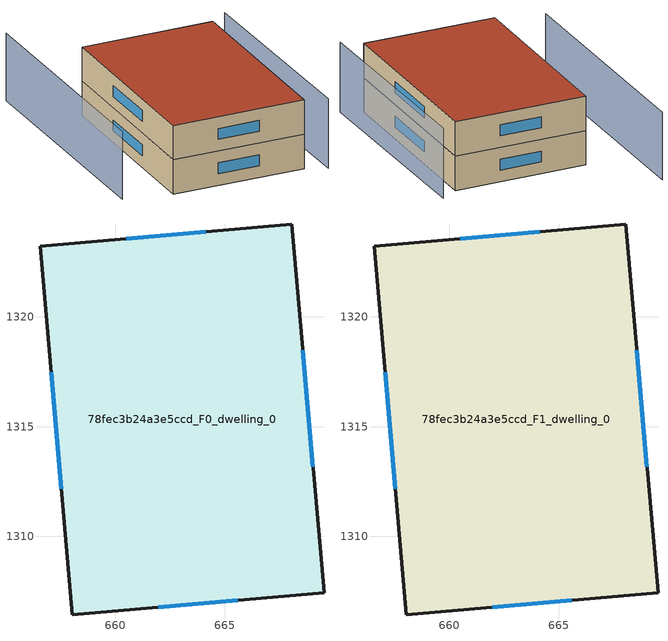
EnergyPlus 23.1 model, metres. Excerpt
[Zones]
78fec3b24a3e5ccd_F0_dwelling_0
 floor ground (EU_floor_Construction): 668.05,1324.23 669.52,1307.42 658.04,1306.42 656.58,1323.23 z0
 wall outside (EU_wall_Construction): 668.05,1324.23 656.58,1323.23 658.04,1306.42 669.52,1307.42 668.05,1324.23 z0:3
 window (EU_Window_Construction): 664.12,1323.89 660.5,1323.57 / 669.02,1313.18 668.55,1318.47 / 661.97,1306.76 665.59,1307.08 / 657.08,1317.47 657.54,1312.18 z1.03:1.97
78fec3b24a3e5ccd_F1_dwelling_0
 floor to 78fec3b24a3e5ccd_F0_dwelling_0 (EU_floor_Construction): 668.05,1324.23 669.52,1307.42 658.04,1306.42 656.58,1323.23 z3
 wall outside (EU_wall_Construction): 668.05,1324.23 656.58,1323.23 658.04,1306.42 669.52,1307.42 668.05,1324.23 z3:6
 window (EU_Window_Construction): 664.12,1323.89 660.5,1323.57 / 669.02,1313.18 668.55,1318.47 / 661.97,1306.76 665.59,1307.08 / 657.08,1317.47 657.54,1312.18 z4.03:4.97
 roof outside (EU_roof_Construction): 669.52,1307.42 668.05,1324.23 656.58,1323.23 658.04,1306.42 z6
shading: 671.32,1306.81 669.48,1325.28 z0:6.1; 651.92,1328.05 653.9,1306.92 z0:5.9
[Building]
EU S2 Campaign: North Axis=0; Terrain=City; Solar Distribution=FullExterior
[Site:Location]
Cape.Town.Intl.AP: Latitude=-33.965; Longitude=18.602; Time Zone=2; Elevation=46
[SizingPeriod:WeatherFileDays]
AnnualSizingPeriod: Begin Month=1; Begin Day of Month=1; End Month=12; End Day of Month=31; Day of Week for Start Day=Monday; Use Weather File Daylight Saving Period=No; Use Weather File Rain and Snow Indicators=No
[MATERIAL]
EU_InternalMass_Material: Roughness=MediumRough; Thickness=0.1; Conductivity=1; Density=1800; Specific Heat=900; Thermal Absorptance=0.9; Solar Absorptance=0.7; Visible Absorptance=0.7
[MATERIAL:NOMASS] Roughness=MediumRough; Thermal Absorptance=0.9; Solar Absorptance=0.7; Visible Absorptance=0.7
Name | Thermal Resistance
EU_wall_NoMass | 0.493876
EU_roof_NoMass | 0.449382
EU_floor_NoMass | 1.25
[WINDOWMATERIAL:SIMPLEGLAZINGSYSTEM]
EU_Window_SimpleGlazing: UFactor=4.4; Solar Heat Gain Coefficient=0.85; Visible Transmittance=0.85
[CONSTRUCTION]
EU_wall_Construction: EU_wall_NoMass
EU_roof_Construction: EU_roof_NoMass
EU_floor_Construction: EU_floor_NoMass
EU_Window_Construction: EU_Window_SimpleGlazing
EU_InternalMass_Construction: EU_InternalMass_Material
[ZONE] Type=1; Multiplier=1; Ceiling Height=autocalculate; Volume=582.965; Floor Area=autocalculate; Part of Total Floor Area=Yes
78fec3b24a3e5ccd_F0_dwelling_0; 78fec3b24a3e5ccd_F1_dwelling_0
[INTERNALMASS] Construction=EU_InternalMass_Construction; Surface Area=194.322
Name | Zone or ZoneList
78fec3b24a3e5ccd_F0_dwelling_0_EU_InternalMass | 78fec3b24a3e5ccd_F0_dwelling_0
78fec3b24a3e5ccd_F1_dwelling_0_EU_InternalMass | 78fec3b24a3e5ccd_F1_dwelling_0
[OTHEREQUIPMENT] Fuel Type=Electricity; Design Level Calculation Method=Watts/Area; Power per Zone Floor Area=1; Fraction Latent=0; Fraction Radiant=0; Fraction Lost=0; Carbon Dioxide Generation Rate=0; EndUse Subcategory=EU_Step8_InternalGains
Name | Zone or ZoneList or Space or SpaceList | Schedule
EU_Step8_InternalGain_78fec3b24a3e5ccd_F0_dwelling_0_f000 | 78fec3b24a3e5ccd_F0_dwelling_0 | EU_Step8_GainSchedule_78fec3b24a3e5ccd_F0_dwelling_0_f000
EU_Step8_InternalGain_78fec3b24a3e5ccd_F1_dwelling_0_f000 | 78fec3b24a3e5ccd_F1_dwelling_0 | EU_Step8_GainSchedule_78fec3b24a3e5ccd_F1_dwelling_0_f000
[ZONEVENTILATION:DESIGNFLOWRATE] Schedule=EU_AlwaysOn; Design Flow Rate Calculation Method=AirChanges/Hour; Air Changes per Hour=0.64; Ventilation Type=Natural; Fan Pressure Rise=0; Fan Total Efficiency=1; Constant Term Coefficient=1; Temperature Term Coefficient=0; Velocity Term Coefficient=0; Velocity Squared Term Coefficient=0; Minimum Indoor Temperature=-100; Maximum Indoor Temperature=100; Delta Temperature=-100; Minimum Outdoor Temperature=-100; Maximum Outdoor Temperature=100; Maximum Wind Speed=40
Name | Zone or ZoneList or Space or SpaceList
EU_ConstantAir_78fec3b24a3e5ccd_F0_dwelling_0 | 78fec3b24a3e5ccd_F0_dwelling_0
EU_ConstantAir_78fec3b24a3e5ccd_F1_dwelling_0 | 78fec3b24a3e5ccd_F1_dwelling_0
[HVACTEMPLATE:THERMOSTAT] Constant Heating Setpoint=20; Constant Cooling Setpoint=50
EU_HeatOnly_78fec3b24a3e5ccd_F0_dwelling_0; EU_HeatOnly_78fec3b24a3e5ccd_F1_dwelling_0
[HVACTEMPLATE:ZONE:IDEALLOADSAIRSYSTEM] System Availability Schedule=EU_AlwaysOn; Maximum Heating Supply Air Temperature=50; Minimum Cooling Supply Air Temperature=13; Maximum Heating Supply Air Humidity Ratio=0.0156; Minimum Cooling Supply Air Humidity Ratio=0.0077; Heating Limit=NoLimit; Cooling Limit=NoLimit; Heating Availability Schedule=EU_AlwaysOn; Cooling Availability Schedule=EU_CoolingOff; Dehumidification Control Type=ConstantSensibleHeatRatio; Cooling Sensible Heat Ratio=0.7; Dehumidification Setpoint=60; Humidification Control Type=None; Humidification Setpoint=30; Outdoor Air Method=None; Outdoor Air Flow Rate per Person=0.00944; Outdoor Air Flow Rate per Zone Floor Area=0; Outdoor Air Flow Rate per Zone=0; Demand Controlled Ventilation Type=None; Outdoor Air Economizer Type=NoEconomizer; Heat Recovery Type=None; Sensible Heat Recovery Effectiveness=0.7; Latent Heat Recovery Effectiveness=0.65
Name | Template Thermostat
78fec3b24a3e5ccd_F0_dwelling_0 | EU_HeatOnly_78fec3b24a3e5ccd_F0_dwelling_0
78fec3b24a3e5ccd_F1_dwelling_0 | EU_HeatOnly_78fec3b24a3e5ccd_F1_dwelling_0
[SIZING:ZONE] Zone Cooling Design Supply Air Temperature Input Method=SupplyAirTemperature; Zone Cooling Design Supply Air Temperature=13; Zone Heating Design Supply Air Temperature Input Method=SupplyAirTemperature; Zone Heating Design Supply Air Temperature=50; Zone Cooling Design Supply Air Humidity Ratio=0.008; Zone Heating Design Supply Air Humidity Ratio=0.008; Cooling Design Air Flow Method=DesignDay; Cooling Design Air Flow Rate=0; Cooling Minimum Air Flow per Zone Floor Area=0.000762; Cooling Minimum Air Flow=0; Cooling Minimum Air Flow Fraction=0.2; Heating Design Air Flow Method=DesignDay; Heating Design Air Flow Rate=0; Heating Maximum Air Flow per Zone Floor Area=0.002032; Heating Maximum Air Flow=0.141576; Heating Maximum Air Flow Fraction=0.3; Account for Dedicated Outdoor Air System=No; Dedicated Outdoor Air System Control Strategy=NeutralSupplyAir; Dedicated Outdoor Air Low Setpoint Temperature for Design=autosize; Dedicated Outdoor Air High Setpoint Temperature for Design=autosize; Zone Load Sizing Method=Sensible Load Only No Latent Load; Zone Latent Cooling Design Supply Air Humidity Ratio Input Method=HumidityRatioDifference; Zone Cooling Design Supply Air Humidity Ratio Difference=0.005; Zone Latent Heating Design Supply Air Humidity Ratio Input Method=HumidityRatioDifference; Zone Humidification Design Supply Air Humidity Ratio Difference=0.005
78fec3b24a3e5ccd_F0_dwelling_0; 78fec3b24a3e5ccd_F1_dwelling_0
[SCHEDULE:CONSTANT]
Name | Hourly Value
EU_AlwaysOn | 1
EU_CoolingOff | 0
[SCHEDULE:FILE] Column Number=1; Rows to Skip at Top=0; Number of Hours of Data=8760; Column Separator=Comma; Interpolate to Timestep=No; Minutes per Item=60; Adjust Schedule for Daylight Savings=Yes
Name | File
EU_Step8_GainSchedule_78fec3b24a3e5ccd_F0_dwelling_0_f000 | ../../schedules/78fec3b24a3e5ccd/78fec3b24a3e5ccd_F0_dwelling_0_f000_gain.csv
EU_Step8_GainSchedule_78fec3b24a3e5ccd_F1_dwelling_0_f000 | ../../schedules/78fec3b24a3e5ccd/78fec3b24a3e5ccd_F1_dwelling_0_f000_gain.csv
